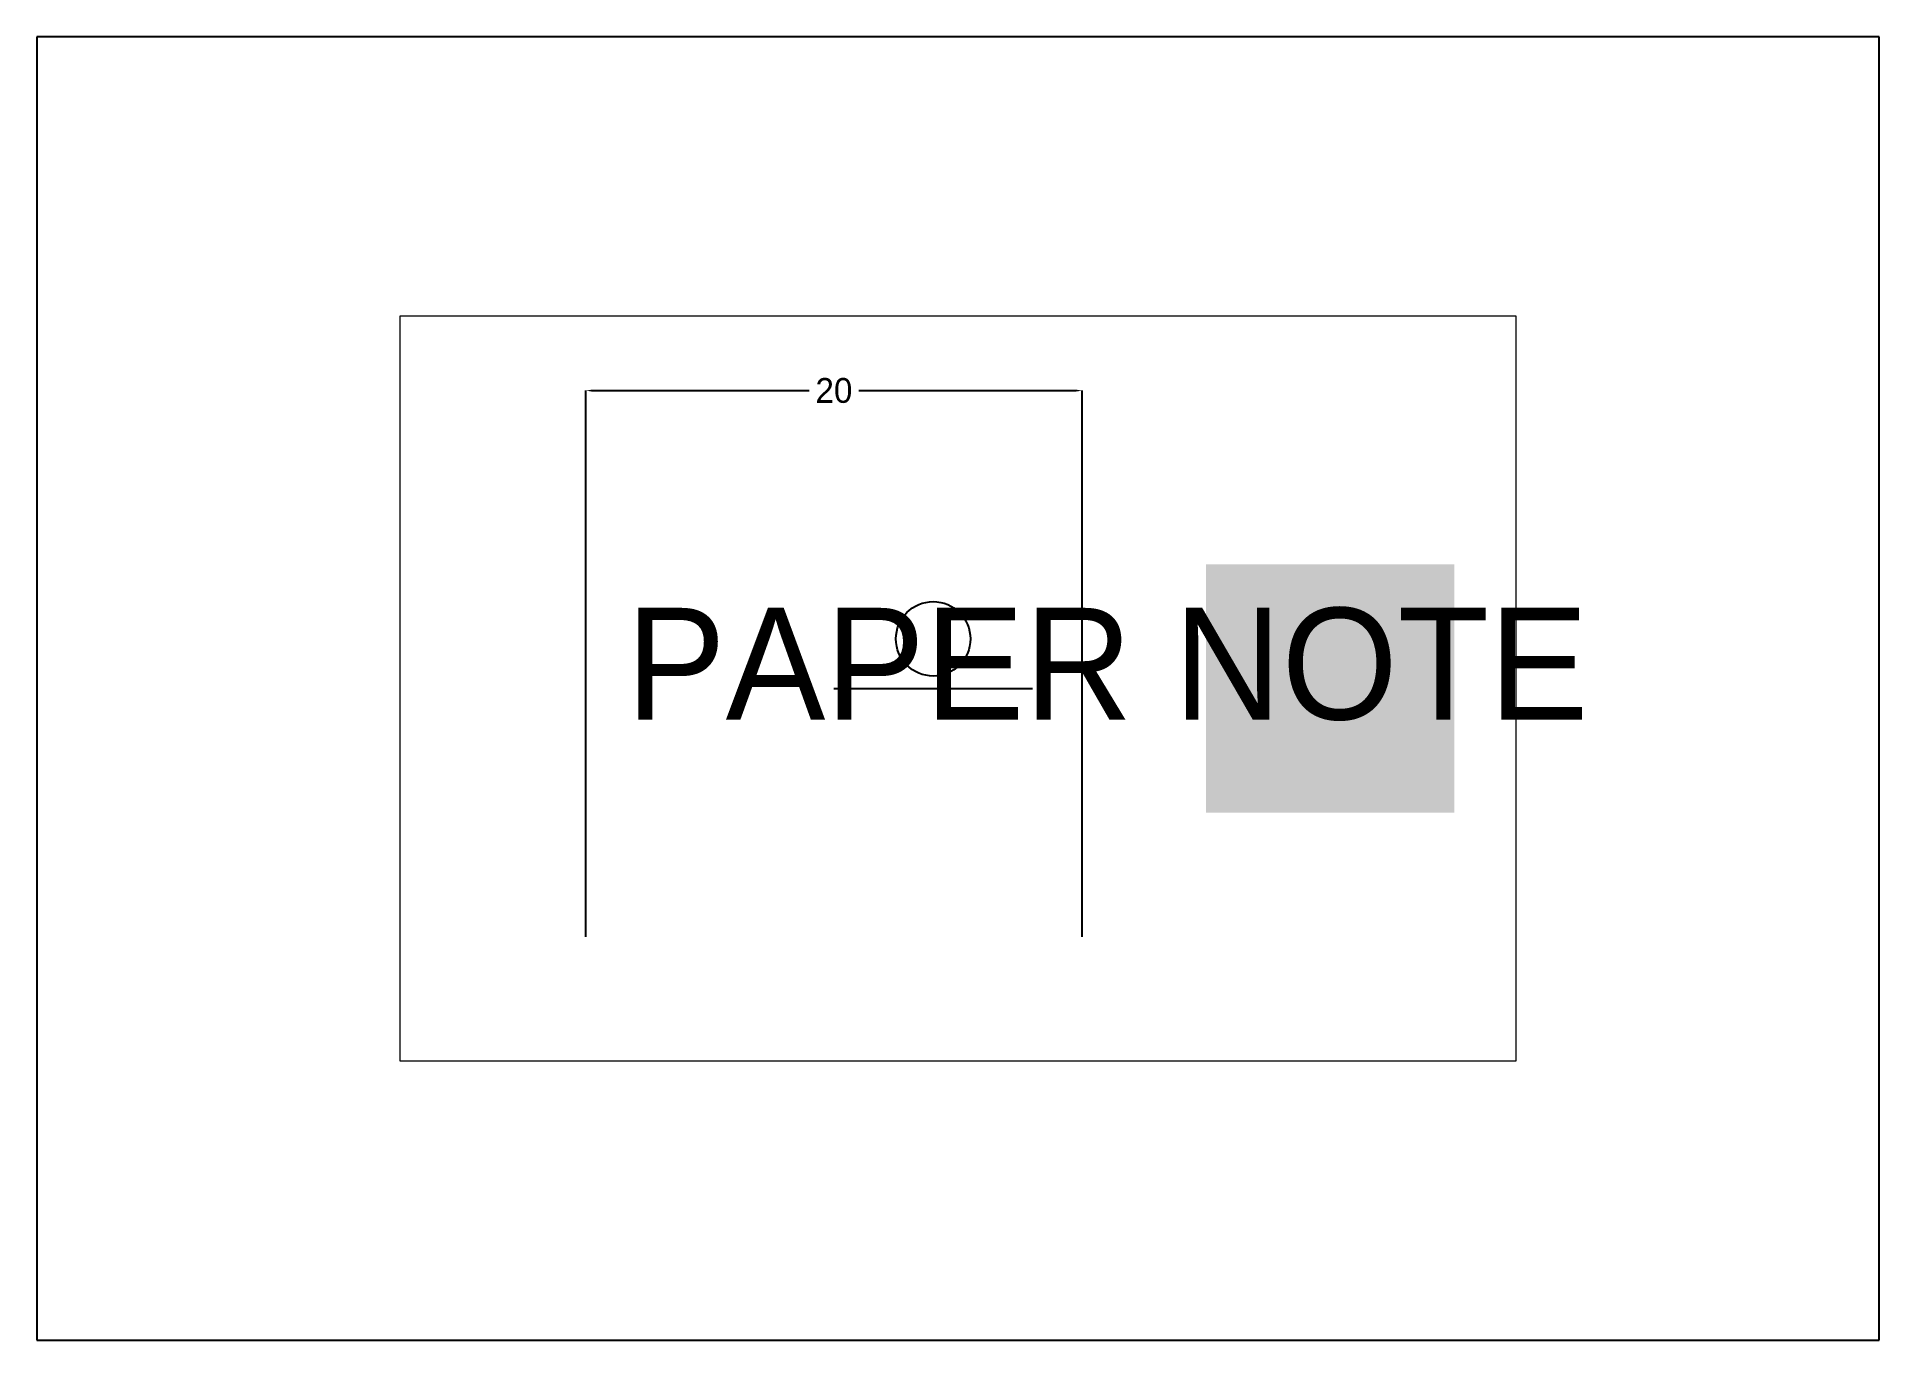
# Paper-space layout 'LayoutMixed' of a CAD drawing. Header units: metres, sheet in millimetres. Extents: x 0 to 297, y 0 to 210.
# The model-space entities are those that its viewports show. They can reach past a viewport. Long polylines and large blocks are cut down to what shows.
import ezdxf

# ---------------------------------------------------------------- set-up
doc = ezdxf.new("R2010")
doc.units = ezdxf.units.M
for name, color, linetype in [('DIM_LAYER', 2, 'Continuous'), ('HATCH_LAYER', 3, 'Continuous'), ('INSERT_LAYER', 1, 'Continuous'), ('PAPER_LAYER', 5, 'Continuous')]:
    doc.layers.add(name, color=color, linetype=linetype)
doc.dimstyles.get("Standard").update_dxf_attribs({"dimtxt": 2.5, "dimasz": 2.5, "dimexe": 1.25, "dimexo": 0.625, "dimtad": 1, "dimcen": 2.5, "dimazin": 3, "dimtfac": 1, "dimtmove": 0, "dimatfit": 3})

# ---------------------------------------------------------------- blocks, each defined once
blk = doc.blocks.new('BlockMixed')
at = {"layer": 'INSERT_LAYER'}
blk.add_line((0, 0), (8, 0), dxfattribs=at)
blk.add_circle((4, 2), 1.5, dxfattribs=at)
blk = doc.blocks.new('_CLOSEDFILLED')
at = {"color": 0, "linetype": 'BYBLOCK'}
blk.add_solid([(-1, 0.16), (0, 0), (-1, -0.16)], dxfattribs=at)
blk = doc.blocks.new('*D1')
for p, q in [((0, 0), (0, 22)), ((0.25, 22), (9, 22)), ((11, 22), (19.75, 22)), ((20, 0), (20, 22))]:
    blk.add_line(p, q)
at = {"layer": 'Defpoints'}
for p in [(0, 22), (0, 0), (20, 0)]:
    blk.add_point(p, dxfattribs=at)
at = {"layer": 'DIM_LAYER', "xscale": 0.25, "yscale": 0.25, "rotation": 180}
blk.add_blockref('_CLOSEDFILLED', (0, 22), dxfattribs=at)
at = {"layer": 'DIM_LAYER', "xscale": 0.25, "yscale": 0.25}
blk.add_blockref('_CLOSEDFILLED', (20, 22), dxfattribs=at)
at = {"layer": 'DIM_LAYER', "insert": (10, 22), "char_height": 1, "attachment_point": 5}
blk.add_mtext('20', dxfattribs=at)

msp = doc.modelspace()

# ---------------------------------------------------------------- hatches: boundary and pattern name
at = {"layer": 'HATCH_LAYER'}
msp.add_hatch(color=7, dxfattribs=at).paths.add_polyline_path([(25, 5), (35, 5), (35, 15), (25, 15)])

# ---------------------------------------------------------------- block references
at = {"layer": 'INSERT_LAYER'}
msp.add_blockref('BlockMixed', (10, 10), dxfattribs=at)

# ---------------------------------------------------------------- dimensions: what is measured, and where the dimension line sits
at = {"layer": 'DIM_LAYER'}
dim = msp.add_linear_dim(base=(0, 22), p1=(0, 0), p2=(20, 0), dimstyle='Standard', dxfattribs=at)
dim.commit()
dim.dimension.update_dxf_attribs({"geometry": '*D1', "text_midpoint": (10, 22)})

psp = doc.layouts.new('LayoutMixed')

# ---------------------------------------------------------------- linework, layer by layer
at = {"layer": 'PAPER_LAYER'}
for p, q in [((297, 210), (0, 210)), ((0, 210), (0, 0)), ((297, 0), (297, 210)), ((0, 0), (297, 0))]:
    psp.add_line(p, q, dxfattribs=at)

# ---------------------------------------------------------------- texts
at = {"layer": 'PAPER_LAYER', "color": 5}
psp.add_text('PAPER NOTE', height=18, dxfattribs=at).set_placement((95, 100))

# ---------------------------------------------------------------- viewports
at = {"layer": 'VIEWPORTS'}
psp.add_viewport(center=(148.5, 105), size=(180, 120), view_center_point=(15, 10), view_height=30, dxfattribs=at)

doc.saveas('drawing.dxf')
